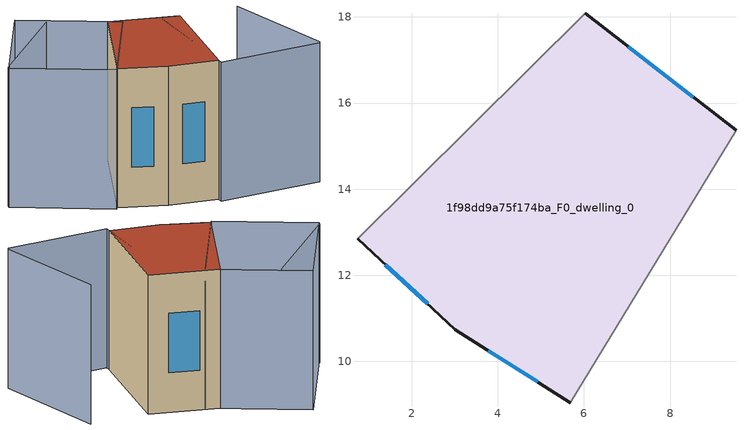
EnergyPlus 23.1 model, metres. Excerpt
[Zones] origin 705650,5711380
1f98dd9a75f174ba_F0_dwelling_0
 floor ground (EU_floor_Construction): 9.53,15.37 5.68,9.04 3.02,10.74 0.74,12.85 6.03,18.09 z0
 wall outside (EU_wall_Construction): 0.74,12.85 3.02,10.74 5.68,9.04 / 9.53,15.37 6.03,18.09 z0:9
 wall adiabatic (EU_wall_Construction): 6.03,18.09 0.74,12.85 / 5.68,9.04 9.53,15.37 z0:9
 window (EU_Window_Construction): 1.39,12.25 2.37,11.34 / 8.54,16.14 7.03,17.31 / 3.78,10.25 4.92,9.52 z2.56:6.44
 roof outside (EU_roof_Construction): 5.68,9.04 9.53,15.37 6.03,18.09 0.74,12.85 3.02,10.74 z9
shading: 11.82,6.32 12.93,13.77 / 11.73,6.24 5.56,8.75 / 5.56,8.75 8.44,15.81 / 3.59,20.84 -3.34,17.95 / 2.63,22.49 6.59,17.36 / 6.59,17.36 0.57,12.72 / 0.57,12.72 -3.39,17.84 / -3.39,17.84 2.63,22.49 z0:9
[Building]
EU S2 Campaign: North Axis=0; Terrain=City; Solar Distribution=FullExterior
[Site:Location]
London: Latitude=51.5; Longitude=-0.5; Time Zone=0; Elevation=25
[SizingPeriod:WeatherFileDays]
AnnualSizingPeriod: Begin Month=1; Begin Day of Month=1; End Month=12; End Day of Month=31; Day of Week for Start Day=Monday; Use Weather File Daylight Saving Period=No; Use Weather File Rain and Snow Indicators=No
[MATERIAL]
EU_InternalMass_Material: Roughness=MediumRough; Thickness=0.1; Conductivity=1; Density=1800; Specific Heat=900; Thermal Absorptance=0.9; Solar Absorptance=0.7; Visible Absorptance=0.7
[MATERIAL:NOMASS] Roughness=MediumRough; Thermal Absorptance=0.9; Solar Absorptance=0.7; Visible Absorptance=0.7
Name | Thermal Resistance
EU_wall_NoMass | 0.71061
EU_roof_NoMass | 2.41608
EU_floor_NoMass | 1.75078
[WINDOWMATERIAL:SIMPLEGLAZINGSYSTEM]
EU_Window_SimpleGlazing: UFactor=2.64892; Solar Heat Gain Coefficient=0.76; Visible Transmittance=0.76
[CONSTRUCTION]
EU_wall_Construction: EU_wall_NoMass
EU_roof_Construction: EU_roof_NoMass
EU_floor_Construction: EU_floor_NoMass
EU_InternalMass_Construction: EU_InternalMass_Material
EU_Window_Construction: EU_Window_SimpleGlazing
[ZONE]
1f98dd9a75f174ba_F0_dwelling_0: Type=1; Multiplier=1; Ceiling Height=autocalculate; Volume=361.956; Floor Area=autocalculate; Part of Total Floor Area=Yes
[INTERNALMASS]
1f98dd9a75f174ba_F0_dwelling_0_EU_InternalMass: Construction=EU_InternalMass_Construction; Zone or ZoneList=1f98dd9a75f174ba_F0_dwelling_0; Surface Area=40.2174
[OTHEREQUIPMENT]
EU_Step8_InternalGain_1f98dd9a75f174ba_F0_dwelling_0_f000: Fuel Type=Electricity; Zone or ZoneList or Space or SpaceList=1f98dd9a75f174ba_F0_dwelling_0; Schedule=EU_Step8_GainSchedule_1f98dd9a75f174ba_F0_dwelling_0_f000; Design Level Calculation Method=Watts/Area; Power per Zone Floor Area=1; Fraction Latent=0; Fraction Radiant=0; Fraction Lost=0; Carbon Dioxide Generation Rate=0; EndUse Subcategory=EU_Step8_InternalGains
[ZONEVENTILATION:DESIGNFLOWRATE]
EU_ConstantAir_1f98dd9a75f174ba_F0_dwelling_0: Zone or ZoneList or Space or SpaceList=1f98dd9a75f174ba_F0_dwelling_0; Schedule=EU_AlwaysOn; Design Flow Rate Calculation Method=AirChanges/Hour; Air Changes per Hour=0.496673; Ventilation Type=Natural; Fan Pressure Rise=0; Fan Total Efficiency=1; Constant Term Coefficient=1; Temperature Term Coefficient=0; Velocity Term Coefficient=0; Velocity Squared Term Coefficient=0; Minimum Indoor Temperature=-100; Maximum Indoor Temperature=100; Delta Temperature=-100; Minimum Outdoor Temperature=-100; Maximum Outdoor Temperature=100; Maximum Wind Speed=40
[HVACTEMPLATE:THERMOSTAT]
EU_HeatOnly_1f98dd9a75f174ba_F0_dwelling_0: Constant Heating Setpoint=20; Constant Cooling Setpoint=50
[HVACTEMPLATE:ZONE:IDEALLOADSAIRSYSTEM]
1f98dd9a75f174ba_F0_dwelling_0: Template Thermostat=EU_HeatOnly_1f98dd9a75f174ba_F0_dwelling_0; System Availability Schedule=EU_AlwaysOn; Maximum Heating Supply Air Temperature=50; Minimum Cooling Supply Air Temperature=13; Maximum Heating Supply Air Humidity Ratio=0.0156; Minimum Cooling Supply Air Humidity Ratio=0.0077; Heating Limit=NoLimit; Cooling Limit=NoLimit; Heating Availability Schedule=EU_AlwaysOn; Cooling Availability Schedule=EU_CoolingOff; Dehumidification Control Type=ConstantSensibleHeatRatio; Cooling Sensible Heat Ratio=0.7; Dehumidification Setpoint=60; Humidification Control Type=None; Humidification Setpoint=30; Outdoor Air Method=None; Outdoor Air Flow Rate per Person=0.00944; Outdoor Air Flow Rate per Zone Floor Area=0; Outdoor Air Flow Rate per Zone=0; Demand Controlled Ventilation Type=None; Outdoor Air Economizer Type=NoEconomizer; Heat Recovery Type=None; Sensible Heat Recovery Effectiveness=0.7; Latent Heat Recovery Effectiveness=0.65
[SIZING:ZONE]
1f98dd9a75f174ba_F0_dwelling_0: Zone Cooling Design Supply Air Temperature Input Method=SupplyAirTemperature; Zone Cooling Design Supply Air Temperature=13; Zone Heating Design Supply Air Temperature Input Method=SupplyAirTemperature; Zone Heating Design Supply Air Temperature=50; Zone Cooling Design Supply Air Humidity Ratio=0.008; Zone Heating Design Supply Air Humidity Ratio=0.008; Cooling Design Air Flow Method=DesignDay; Cooling Design Air Flow Rate=0; Cooling Minimum Air Flow per Zone Floor Area=0.000762; Cooling Minimum Air Flow=0; Cooling Minimum Air Flow Fraction=0.2; Heating Design Air Flow Method=DesignDay; Heating Design Air Flow Rate=0; Heating Maximum Air Flow per Zone Floor Area=0.002032; Heating Maximum Air Flow=0.141576; Heating Maximum Air Flow Fraction=0.3; Account for Dedicated Outdoor Air System=No; Dedicated Outdoor Air System Control Strategy=NeutralSupplyAir; Dedicated Outdoor Air Low Setpoint Temperature for Design=autosize; Dedicated Outdoor Air High Setpoint Temperature for Design=autosize; Zone Load Sizing Method=Sensible Load Only No Latent Load; Zone Latent Cooling Design Supply Air Humidity Ratio Input Method=HumidityRatioDifference; Zone Cooling Design Supply Air Humidity Ratio Difference=0.005; Zone Latent Heating Design Supply Air Humidity Ratio Input Method=HumidityRatioDifference; Zone Humidification Design Supply Air Humidity Ratio Difference=0.005
[SCHEDULE:CONSTANT]
Name | Hourly Value
EU_AlwaysOn | 1
EU_CoolingOff | 0
[SCHEDULE:FILE]
EU_Step8_GainSchedule_1f98dd9a75f174ba_F0_dwelling_0_f000: File=../../schedules/1f98dd9a75f174ba/1f98dd9a75f174ba_F0_dwelling_0_f000_gain.csv; Column Number=1; Rows to Skip at Top=0; Number of Hours of Data=8760; Column Separator=Comma; Interpolate to Timestep=No; Minutes per Item=60; Adjust Schedule for Daylight Savings=Yes
